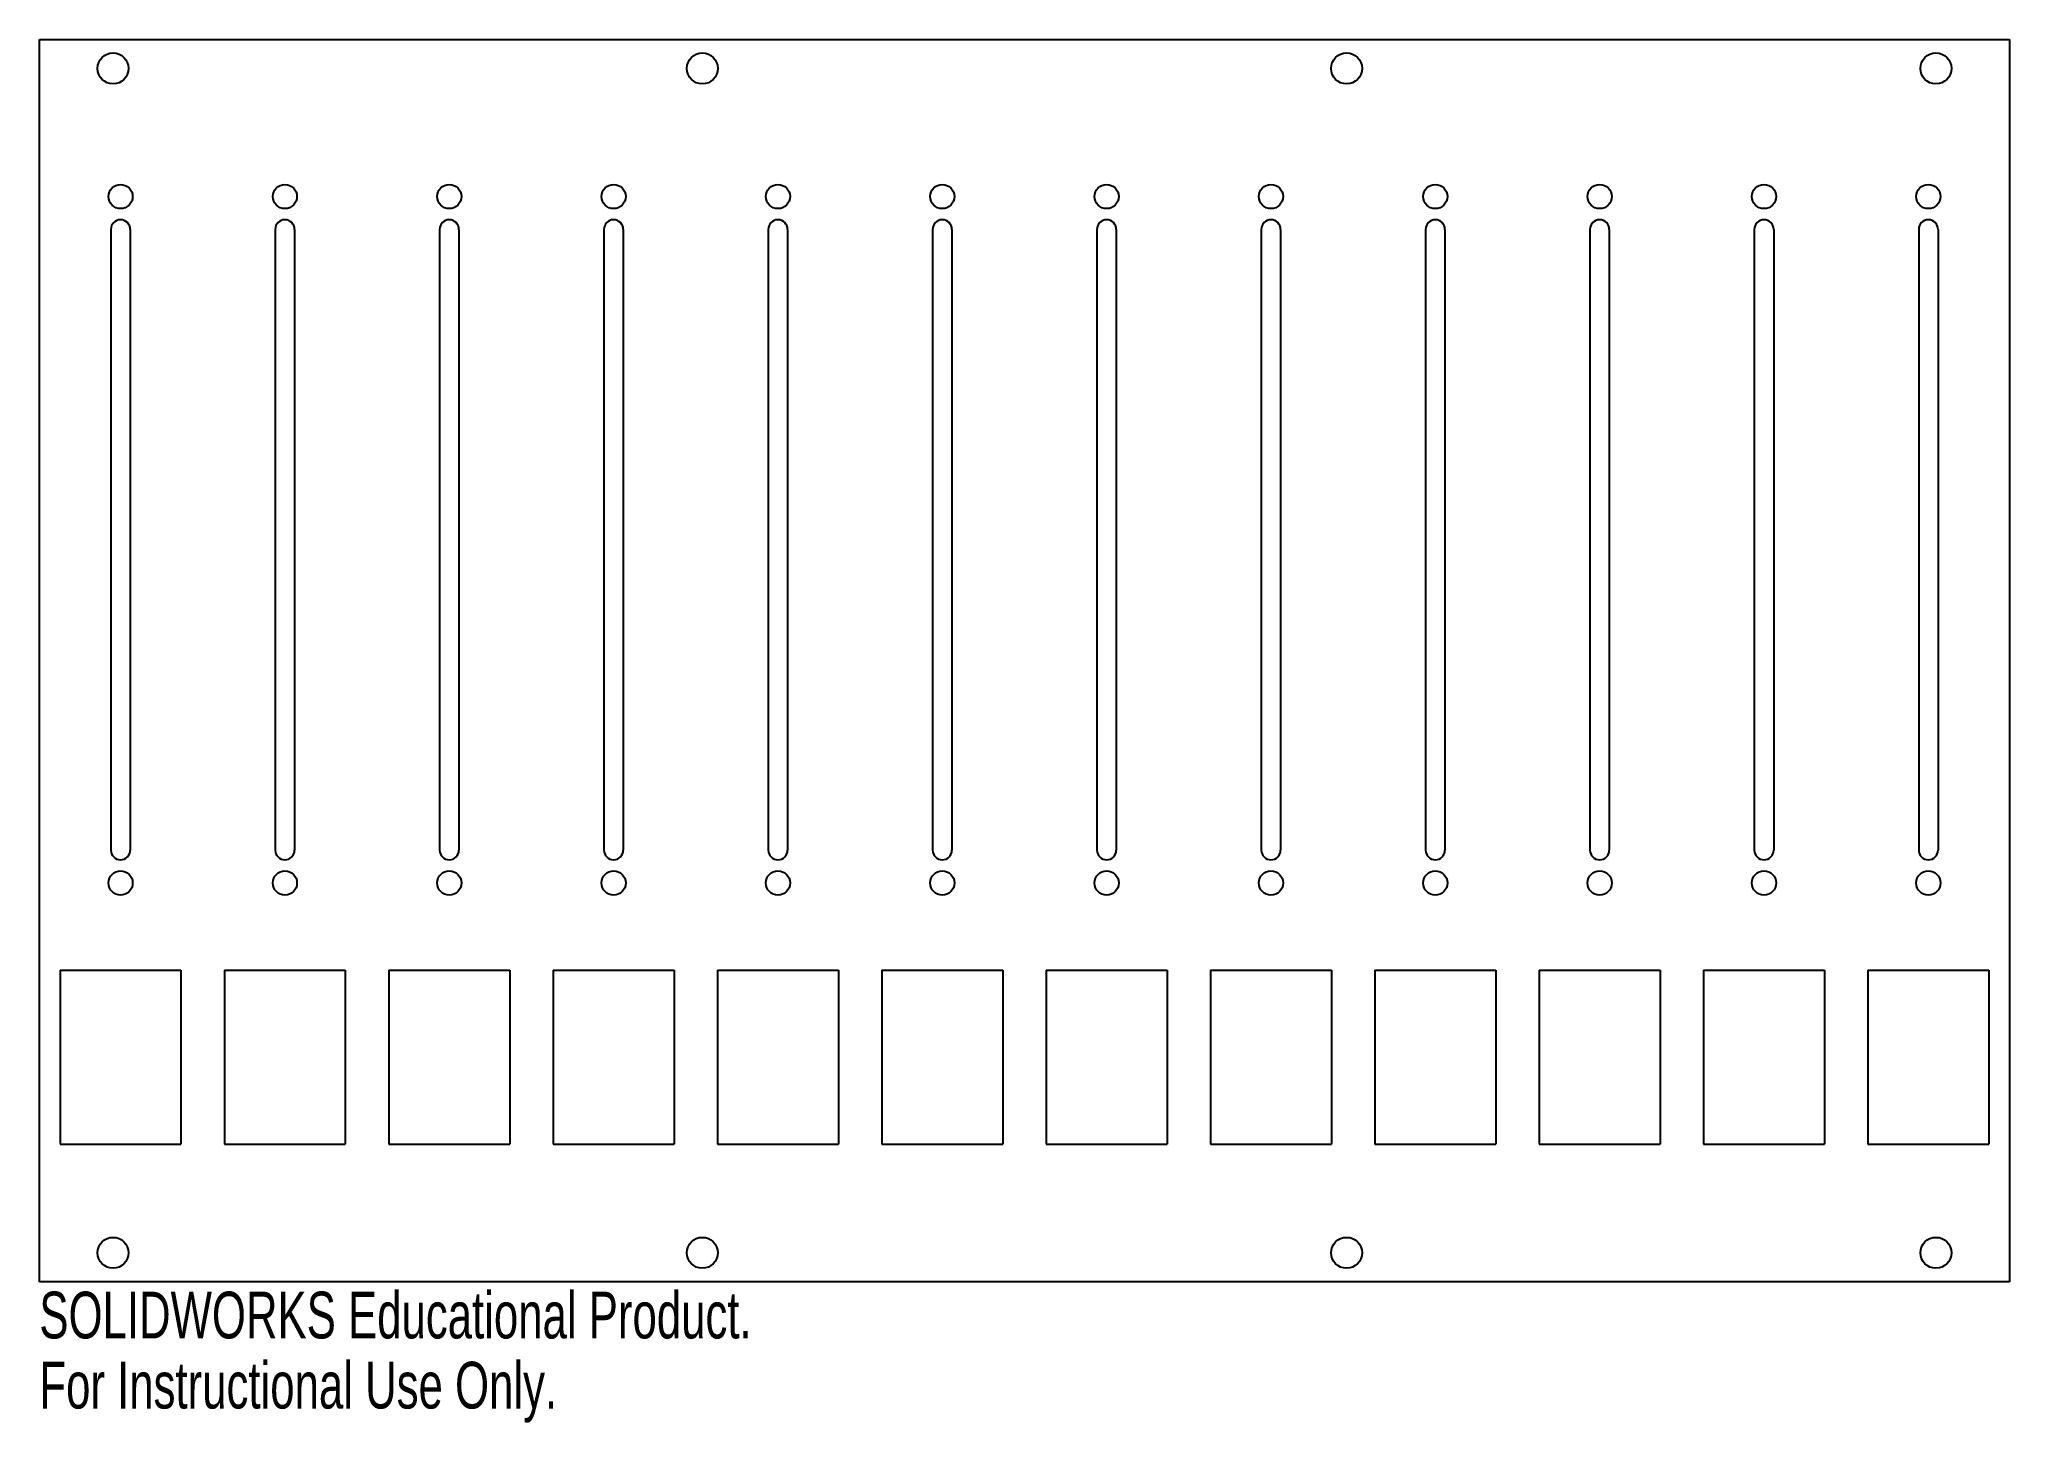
# Model space of a CAD drawing. Header units: millimetres. Extents: x -44 to 160, y -49 to 94.
import ezdxf

# ---------------------------------------------------------------- set-up
doc = ezdxf.new("R2010")
doc.units = ezdxf.units.MM
doc.styles.add('SLDTEXTSTYLE0', font='TXT', dxfattribs={"width": 0.7})

msp = doc.modelspace()

# ---------------------------------------------------------------- linework, layer by layer
at = {"color": 7, "linetype": 'Continuous'}
for p, q in [((-44.21, -34.79), (-44.21, 93.71)), ((-44.21, 93.71), (159.59, 93.71)), ((159.59, 93.71), (159.59, -34.79)), ((-36.81, 74.06), (-36.81, 9.86)), ((-34.81, 74.06), (-34.81, 9.86)), ((-19.81, 74.06), (-19.81, 9.86)), ((-17.81, 74.06), (-17.81, 9.86)), ((-2.81, 74.06), (-2.81, 9.86)), ((-0.81, 74.06), (-0.81, 9.86)), ((14.19, 74.06), (14.19, 9.86)), ((16.19, 74.06), (16.19, 9.86)), ((31.19, 74.06), (31.19, 9.86)), ((33.19, 74.06), (33.19, 9.86)), ((48.19, 74.06), (48.19, 9.86)), ((50.19, 74.06), (50.19, 9.86)), ((65.19, 74.06), (65.19, 9.86)), ((67.19, 74.06), (67.19, 9.86)), ((82.19, 74.06), (82.19, 9.86)), ((84.19, 74.06), (84.19, 9.86)), ((99.19, 74.06), (99.19, 9.86)), ((101.19, 74.06), (101.19, 9.86)), ((116.19, 74.06), (116.19, 9.86)), ((118.19, 74.06), (118.19, 9.86)), ((133.19, 74.06), (133.19, 9.86)), ((135.19, 74.06), (135.19, 9.86)), ((150.19, 74.06), (150.19, 9.86)), ((152.19, 74.06), (152.19, 9.86)), ((-42.06, -2.54), (-29.56, -2.54)), ((-42.06, -2.54), (-42.06, -20.54)), ((-29.56, -2.54), (-29.56, -20.54)), ((-25.06, -2.54), (-12.56, -2.54)), ((-25.06, -2.54), (-25.06, -20.54)), ((-12.56, -2.54), (-12.56, -20.54)), ((-8.06, -2.54), (4.44, -2.54)), ((-8.06, -2.54), (-8.06, -20.54)), ((4.44, -2.54), (4.44, -20.54)), ((8.94, -2.54), (21.44, -2.54)), ((8.94, -2.54), (8.94, -20.54)), ((21.44, -2.54), (21.44, -20.54)), ((25.94, -2.54), (38.44, -2.54)), ((25.94, -2.54), (25.94, -20.54)), ((38.44, -2.54), (38.44, -20.54)), ((42.94, -2.54), (55.44, -2.54)), ((42.94, -2.54), (42.94, -20.54)), ((55.44, -2.54), (55.44, -20.54)), ((59.94, -2.54), (72.44, -2.54)), ((59.94, -2.54), (59.94, -20.54)), ((72.44, -2.54), (72.44, -20.54)), ((76.94, -2.54), (89.44, -2.54)), ((76.94, -2.54), (76.94, -20.54)), ((89.44, -2.54), (89.44, -20.54)), ((93.94, -2.54), (106.44, -2.54)), ((93.94, -2.54), (93.94, -20.54)), ((106.44, -2.54), (106.44, -20.54)), ((110.94, -2.54), (123.44, -2.54)), ((110.94, -2.54), (110.94, -20.54)), ((123.44, -2.54), (123.44, -20.54)), ((127.94, -2.54), (140.44, -2.54)), ((127.94, -2.54), (127.94, -20.54)), ((140.44, -2.54), (140.44, -20.54)), ((144.94, -2.54), (157.44, -2.54)), ((144.94, -2.54), (144.94, -20.54)), ((157.44, -2.54), (157.44, -20.54)), ((-42.06, -20.54), (-29.56, -20.54)), ((-25.06, -20.54), (-12.56, -20.54)), ((-8.06, -20.54), (4.44, -20.54)), ((8.94, -20.54), (21.44, -20.54)), ((25.94, -20.54), (38.44, -20.54)), ((42.94, -20.54), (55.44, -20.54)), ((59.94, -20.54), (72.44, -20.54)), ((76.94, -20.54), (89.44, -20.54)), ((93.94, -20.54), (106.44, -20.54)), ((110.94, -20.54), (123.44, -20.54)), ((127.94, -20.54), (140.44, -20.54)), ((144.94, -20.54), (157.44, -20.54)), ((159.59, -34.79), (-44.21, -34.79))]:
    msp.add_line(p, q, dxfattribs=at)
for centre, radius in [((-36.59, 90.71), 1.6), ((24.37, 90.71), 1.6), ((91.01, 90.71), 1.6), ((151.97, 90.71), 1.6), ((-35.81, 77.46), 1.25), ((-18.81, 77.46), 1.25), ((-1.81, 77.46), 1.25), ((15.19, 77.46), 1.25), ((32.19, 77.46), 1.25), ((49.19, 77.46), 1.25), ((66.19, 77.46), 1.25), ((83.19, 77.46), 1.25), ((100.19, 77.46), 1.25), ((117.19, 77.46), 1.25), ((134.19, 77.46), 1.25), ((151.19, 77.46), 1.25), ((-35.81, 6.46), 1.25), ((-18.81, 6.46), 1.25), ((-1.81, 6.46), 1.25), ((15.19, 6.46), 1.25), ((32.19, 6.46), 1.25), ((49.19, 6.46), 1.25), ((66.19, 6.46), 1.25), ((83.19, 6.46), 1.25), ((100.19, 6.46), 1.25), ((117.19, 6.46), 1.25), ((134.19, 6.46), 1.25), ((151.19, 6.46), 1.25), ((-36.59, -31.79), 1.6), ((24.37, -31.79), 1.6), ((91.01, -31.79), 1.6), ((151.97, -31.79), 1.6)]:
    msp.add_circle(centre, radius, dxfattribs=at)
for centre, start, end in [((-35.81, 74.06), 0, 180), ((-18.81, 74.06), 0, 180), ((-1.81, 74.06), 0, 180), ((15.19, 74.06), 0, 180), ((32.19, 74.06), 0, 180), ((49.19, 74.06), 0, 180), ((66.19, 74.06), 0, 180), ((83.19, 74.06), 0, 180), ((100.19, 74.06), 0, 180), ((117.19, 74.06), 0, 180), ((134.19, 74.06), 0, 180), ((151.19, 74.06), 0, 180), ((-35.81, 9.86), 180, 0), ((-18.81, 9.86), 180, 0), ((-1.81, 9.86), 180, 0), ((15.19, 9.86), 180, 0), ((32.19, 9.86), 180, 0), ((49.19, 9.86), 180, 0), ((66.19, 9.86), 180, 0), ((83.19, 9.86), 180, 0), ((100.19, 9.86), 180, 0), ((117.19, 9.86), 180, 0), ((134.19, 9.86), 180, 0), ((151.19, 9.86), 180, 0)]:
    msp.add_arc(centre, 1, start, end, dxfattribs=at)

# ---------------------------------------------------------------- texts
at = {"color": 7, "linetype": 'Continuous', "char_height": 4.8336, "attachment_point": 1, "style": 'SLDTEXTSTYLE0'}
for s, insert in [('SOLIDWORKS Educational Product.', (-44.21, -35.81)), ('For Instructional Use Only.', (-44.21, -43.06))]:
    msp.add_mtext(s, dxfattribs=dict(at, insert=insert))

doc.saveas('drawing.dxf')
